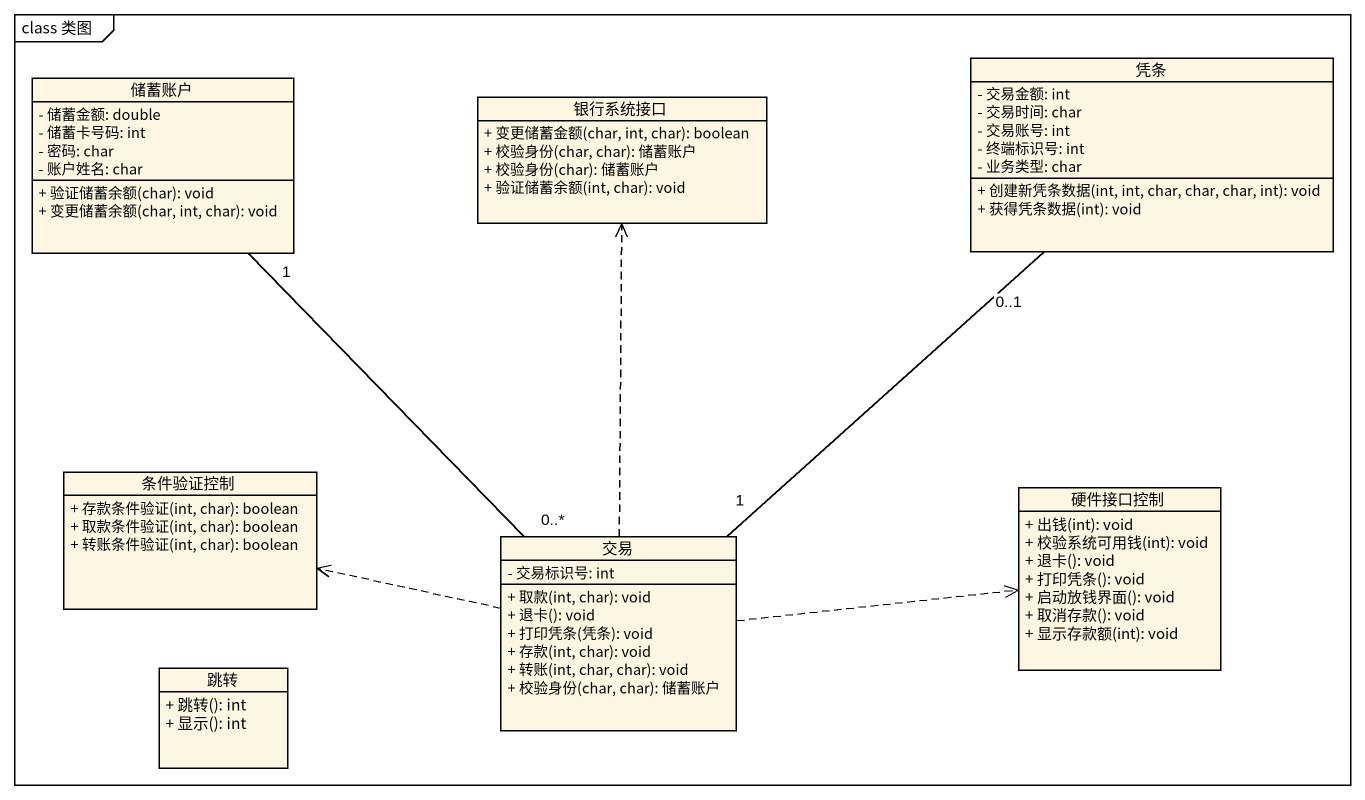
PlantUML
@startuml
mainframe class 类图
hide circle
hide empty members
skinparam classAttributeIconSize 0
class 储蓄账户 {
  - 储蓄金额: double
  - 储蓄卡号码: int
  - 密码: char
  - 账户姓名: char
  + 验证储蓄余额(char): void
  + 变更储蓄余额(char, int, char): void
}
class 银行系统接口 {
  + 变更储蓄金额(char, int, char): boolean
  + 校验身份(char, char): 储蓄账户
  + 校验身份(char): 储蓄账户
  + 验证储蓄余额(int, char): void
}
class 凭条 {
  - 交易金额: int
  - 交易时间: char
  - 交易账号: int
  - 终端标识号: int
  - 业务类型: char
  + 创建新凭条数据(int, int, char, char, char, int): void
  + 获得凭条数据(int): void
}
class 条件验证控制 {
  + 存款条件验证(int, char): boolean
  + 取款条件验证(int, char): boolean
  + 转账条件验证(int, char): boolean
}
class 硬件接口控制 {
  + 出钱(int): void
  + 校验系统可用钱(int): void
  + 退卡(): void
  + 打印凭条(): void
  + 启动放钱界面(): void
  + 取消存款(): void
  + 显示存款额(int): void
}
class 交易 {
  - 交易标识号: int
  + 取款(int, char): void
  + 退卡(): void
  + 打印凭条(凭条): void
  + 存款(int, char): void
  + 转账(int, char, char): void
  + 校验身份(char, char): 储蓄账户
}
class 跳转 {
  + 跳转(): int
  + 显示(): int
}
储蓄账户 "1" -- "0..*" 交易
凭条 "0..1" -- "1" 交易
交易 .up.> 银行系统接口
交易 .left.> 条件验证控制
交易 .right.> 硬件接口控制
@enduml
